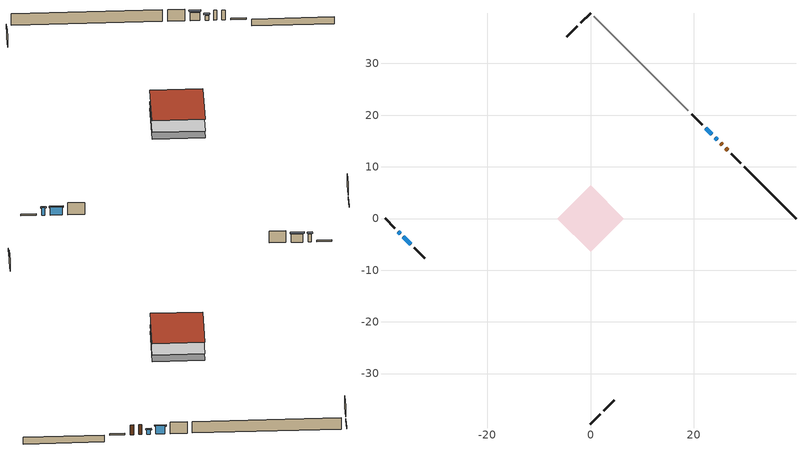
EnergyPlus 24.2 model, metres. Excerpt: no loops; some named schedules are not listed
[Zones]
conditioned space
 floor adiabatic (AdiabaticFloorConstruction): -6.43,0 0,6.43 6.43,0 0,-6.43 z0.61
 floor foundation (Slab1 construction): -6.43,0 0,6.43 6.43,0 0,-6.43 z-0.79
 wall outside (RimJoist1 construction): 0,-39.76 1.87,-37.88 / -39.76,0 -37.88,-1.87 / 0,39.76 -1.87,37.88 / 29.11,10.65 27.23,12.52 z0.61:0.91
 wall outside (AdiabaticWallConstruction 1): 26.58,13.18 26.17,13.59 / 25.51,14.24 25.2,14.56 z0.61:2.64
 wall outside (AdiabaticWallConstruction): 24.54,15.22 24.12,15.63 z0.61:1.6; -37.23,-2.53 -36.85,-2.91 z0.61:2.21; 23.47,16.29 22.32,17.44 z0.61:2.31; -36.19,-3.56 -34.75,-5 z0.61:2.29
 wall outside (Wall1 construction): 2.53,-37.23 4.59,-35.17 / -34.1,-5.66 -32.04,-7.71 / -2.53,37.23 -4.59,35.17 / 21.66,18.09 19.6,20.15 z0.61:3.05
 wall foundation (FoundationWall1 construction): 39.76,0 29.76,9.99 z-0.79:0.61
 wall adiabatic (Wall2 construction): 18.95,20.81 0.66,39.1 z0.61:3.05
 window (WindowConstruction 2): 24.54,15.22 24.13,15.63 z0.61:1.6
 window (WindowConstruction 3): -37.23,-2.53 -36.85,-2.91 z0.61:2.21
 window (WindowConstruction): 23.47,16.29 22.32,17.44 z0.61:2.31
 window (WindowConstruction 1): -36.19,-3.56 -34.76,-5 z0.61:2.29
 door (Door): 26.58,13.18 26.17,13.59 z0.61:2.64
 door (Door 1): 25.51,14.25 25.2,14.56 z0.61:2.64
 ceiling adiabatic (AdiabaticFloorConstruction): 0,-6.43 6.43,0 0,6.43 -6.43,0 z0.61
 roof outside (Roof1 construction): 0,6.43 -6.43,0 0,-6.43 6.43,0 z3.05
shading: 23.98,15.77 24.68,15.07 24.97,15.36 24.27,16.06 z1.8; -36.71,-3.05 -37.37,-2.39 -37.66,-2.68 -37,-3.34 z2.41; 22.18,17.58 23.61,16.14 23.9,16.44 22.47,17.87 z2.51; -34.61,-5.14 -36.33,-3.42 -36.62,-3.71 -34.9,-5.43 z2.49
[Building]
Building 1: Terrain=Suburbs
[Site:Location]
Montreal Intl AP_QC: Latitude {deg}=45.47; Longitude {deg}=-73.74; Time Zone {hr}=-5; Elevation {m}=36; Keep Site Location Information=Yes
[Site:GroundTemperature:Shallow]
2.07863, -0.316383, -0.508184, 0.628371, 5.19101, 9.73239, 13.6695, 16.1636, 16.3755, 14.347, 10.5102, 6.10817
[Site:WaterMainsTemperature]
Calculation Method=Schedule; Temperature Schedule=mains temperature schedule
[Material] Roughness=Rough; Thermal Absorptance=0.9
Name | Thickness {m} | Conductivity {W/m-K} | Density {kg/m3} | Specific Heat {J/kg-K} | Solar Absorptance | Visible Absorptance
asphalt or fiberglass shingles | 0.00635 | 0.162714 | 1121.4 | 1465.45 | 0.4 | 0.4
concrete 4.0 in. | 0.1016 | 1.803125 | 2242.8 | 837.4 | 0.7 | 0.7
concrete 8.0 in. | 0.2032 | 1.803125 | 2242.8 | 837.4 | 0.7 | 0.7
door material | 0.04445 | 0.188738 | 512.64 | 1214.23 | 0.7 | 0.7
door material 1 | 0.04445 | 0.0451087 | 512.64 | 1214.23 | 0.7 | 0.7
floor covering | 0.0127 | 0.0433444 | 54.468 | 1339.84 | 0.6 | 0.6
floor rigid ins; wall rigid ins | 0.512978 | 0.029427 | 32.04 | 1214.23 | 0.7 | 0.7
floor stud and cavity | 0.1397 | 1.75129 | 37.0049 | 1207.88 | 0.7 | 0.7
furniture material conditioned space 1 | 0.1524 | 0.115458 | 640.8 | 1214.23 | 0.6 | 0.6
gypsum board | 0.0127 | 0.160291 | 801 | 837.4 | 0.6 | 0.6
osb sheathing 0.5 in. | 0.0127 | 0.115458 | 512.64 | 1214.23 | 0.7 | 0.7
osb sheathing 0.5 in. 1 | 0.0127 | 0.115458 | 512.64 | 1214.23 | 0.4 | 0.4
osb sheathing 0.75 in. | 0.01905 | 0.115458 | 512.64 | 1214.23 | 0.7 | 0.7
rim joist stud and cavity | 0.0508 | 0.182071 | 50.32683 | 1063.81 | 0.6 | 0.6
roof rigid ins | 0.051816 | 0.029427 | 32.04 | 1214.23 | 0.7 | 0.7
roof stud and cavity | 0.2032 | 0.137884 | 78.34581 | 1123.46 | 0.7 | 0.7
wall stud and cavity | 0.1397 | 0.0980698 | 139.0536 | 1170.24 | 0.7 | 0.7
wall stud and cavity 1 | 0.1397 | 0.0880027 | 139.0536 | 1170.24 | 0.7 | 0.7
wall stud and cavity 2 | 0.0889 | 0.380278 | 52.3479 | 1209.89 | 0.7 | 0.7
wall stud and cavity 3 | 0.0889 | 0.391764 | 83.0341 | 1211.67 | 0.7 | 0.7
wood siding | 0.0254 | 0.102417 | 544.68 | 1172.36 | 0.4 | 0.4
wood siding 1; wood siding 2; wood siding 3 | 0.0254 | 0.102417 | 544.68 | 1172.36 | 0.7 | 0.7
[WindowMaterial:SimpleGlazingSystem]
Name | U-Factor {W/m2-K} | Solar Heat Gain Coefficient
WindowMaterial | 2.26439 | 0.37
WindowMaterial 1 | 2.126411 | 0.4
WindowMaterial 2 | 5.37309 | 0.69
WindowMaterial 3 | 2.183191 | 0.41
[Construction]
AdiabaticFloorConstruction: floor stud and cavity, floor rigid ins, osb sheathing 0.75 in., floor covering
AdiabaticWallConstruction: wood siding 2, wall rigid ins, wall stud and cavity 2, gypsum board
AdiabaticWallConstruction 1: wood siding 3, wall rigid ins, wall stud and cavity 2, gypsum board
Door: door material
Door 1: door material 1
FoundationWall1 construction: concrete 8.0 in.
furniture construction conditioned space 1: furniture material conditioned space 1
PartitionWallConstruction: gypsum board, wall stud and cavity 3, gypsum board
RimJoist1 construction: wood siding 1, rim joist stud and cavity
Roof1 construction: asphalt or fiberglass shingles, roof rigid ins, osb sheathing 0.75 in., roof stud and cavity, gypsum board
Slab1 construction: concrete 4.0 in.
Wall1 construction: wood siding, osb sheathing 0.5 in., wall stud and cavity, gypsum board
Wall2 construction: osb sheathing 0.5 in. 1, wall stud and cavity 1, gypsum board
WindowConstruction: WindowMaterial
WindowConstruction 1: WindowMaterial 1
WindowConstruction 2: WindowMaterial 2
WindowConstruction 3: WindowMaterial 3
[Zone]
conditioned space: Multiplier=1; Volume {m3}=357.4; Part of Total Floor Area=Yes
[Space]
conditioned space 1: Zone=conditioned space; Volume {m3}=357.4
[SurfaceProperty:ExposedFoundationPerimeter]
Slab1: Exposed Perimeter Calculation Method=TotalExposedPerimeter; Total Exposed Perimeter {m}=14.131
[InternalMass] Zone or ZoneList=conditioned space; Space or SpaceList=conditioned space 1
Name | Construction | Surface Area {m2}
furniture mass conditioned space 1 | furniture construction conditioned space 1 | 66.2399
partition wall mass | PartitionWallConstruction | 165.6
[Lights]
interior lighting: Zone or ZoneList or Space or SpaceList=conditioned space 1; Schedule=interior lighting schedule; Design Level Calculation Method=LightingLevel; Lighting Level {W}=343.2; Return Air Fraction=0; Fraction Radiant=0.6; Fraction Visible=0.2; Fraction Replaceable=1
[People]
occupants: Zone or ZoneList or Space or SpaceList=conditioned space 1; Number of People Schedule=occupants schedule; Number of People Calculation Method=People; Number of People=3; Fraction Radiant=0.314171; Sensible Heat Fraction=0.56303; Activity Level Schedule=occupants activity schedule; Carbon Dioxide Generation Rate {m3/s-W}=0; Enable ASHRAE 55 Comfort Warnings=No; Mean Radiant Temperature Calculation Type=EnclosureAveraged
[ElectricEquipment] Zone or ZoneList or Space or SpaceList=conditioned space 1; Design Level Calculation Method=EquipmentLevel
Name | Schedule | Design Level {W} | Fraction Latent | Fraction Radiant | Fraction Lost
clothes dryer | clothes dryer schedule | 140.772 | 0.015 | 0.081 | 0.85
clothes washer | clothes washer schedule | 32.1985 | 0.03 | 0.162 | 0.7
cooking range | cooking range schedule | 208.969 | 0.08 | 0.432 | 0.2
dishwasher | dishwasher schedule | 66.8632 | 0.3 | 0.18 | 0.4
fridge | fridge schedule | 72.9452 | 0 | 0.6 | 0
mech vent bath fan 0 | mech vent bath fan 0 schedule | 50.2 | 0 | 0 | 1
mech vent house fan | mech vent house fan schedule | 0 | 0 | 0 | 1
mech vent house fan cfis | mech vent house fan cfis schedule | 0 | 0 | 0 | 0
mech vent range fan 0 | mech vent range fan 0 schedule | 57 | 0 | 0 | 1
misc plug loads | misc plug loads schedule | 494.7 | 0.045 | 0.513 | 0.1
whole house fan | Always On Discrete | 0 | 0 | 0 | 1
[OtherEquipment] Zone or ZoneList or Space or SpaceList=conditioned space 1; Design Level Calculation Method=EquipmentLevel
Name | Fuel Type | Schedule | Design Level {W} | Fraction Latent | Fraction Radiant | Fraction Lost
clothes dryer 1 | Electricity | clothes dryer schedule | 0 | 0.015 | 0.081 | 0.85
cooking range 1 | Electricity | cooking range schedule | 0 | 0.08 | 0.432 | 0.2
general water use latent | None | general water use schedule | 59.3978 | 1 | 0 | 0
general water use sensible | None | general water use schedule | -58.539 | 0 | 0.6 | 0
mech vent house fan latent load | None | Always On Discrete | 0 | 1 | 0 | 0
mech vent house fan sensible load | None | Always On Discrete | 0 | 0 | 0 | 0
water heater energy adjustment1 | Electricity | Always On Discrete | 0.01 | 0 | 0 | 1
[ZoneInfiltration:DesignFlowRate] Zone or ZoneList or Space or SpaceList=conditioned space 1; Schedule=Always On Discrete; Design Flow Rate Calculation Method=Flow/Zone; Design Flow Rate {m3/s}=0
infil flow; natural vent flow; whole house fan flow
[AvailabilityManager:Scheduled]
central ac airloop Availability Manager: Schedule=Always On Discrete
[Foundation:Kiva]
Foundation Kiva 1: Initial Indoor Air Temperature {C}=18; Wall Height Above Grade {m}=0.609996; Wall Depth Below Slab {m}=0.2032
[Foundation:Kiva:Settings]
Soil Conductivity {W/m-K}=0.849921; Soil Density {kg/m3}=1842.3; Soil Specific Heat {J/kg-K}=418.7; Ground Solar Absorptivity=0.9; Ground Thermal Absorptivity=0.9; Ground Surface Roughness {m}=0.03; Far-Field Width {m}=40; Deep-Ground Boundary Condition=ZeroFlux; Deep-Ground Depth {m}=40; Minimum Cell Dimension {m}=0.2; Maximum Cell Growth Coefficient=3; Simulation Timestep=Timestep
[Exterior:Lights]
exterior lighting: Schedule=exterior lighting schedule; Design Level {W}=75.6
[EnergyManagementSystem:GlobalVariable]
central_ac_airloop_Fan_RTF
infil_program_Qfan
infil_program_Qinf
natural_vent_program_Qnv
natural_vent_program_Qwhf
[EnergyManagementSystem:Sensor]
Name | Output:Variable or Output:Meter Index Key | Output:Variable or Output:Meter
airflow_gain | infil flow | Infiltration Sensible Heat Gain Energy
airflow_gain_1 | natural vent flow | Infiltration Sensible Heat Gain Energy
airflow_gain_2 | whole house fan flow | Infiltration Sensible Heat Gain Energy
airflow_loss | infil flow | Infiltration Sensible Heat Loss Energy
airflow_loss_1 | natural vent flow | Infiltration Sensible Heat Loss Energy
airflow_loss_2 | whole house fan flow | Infiltration Sensible Heat Loss Energy
clg_load_cond |  | Cooling:EnergyTransfer:Zone:CONDITIONED SPACE
clg_sp_s; clg_sp_s_1 | cooling setpoint | Schedule Value
clothes_dryer_exhaust_0_sch_s | clothes dryer exhaust 0 schedule | Schedule Value
cool_season | cooling season schedule | Schedule Value
htg_load_cond |  | Heating:EnergyTransfer:Zone:CONDITIONED SPACE
htg_sp_s; htg_sp_s_1 | heating setpoint | Schedule Value
ig_ee_conv | clothes dryer | Electric Equipment Convective Heating Energy
ig_ee_conv_2 | cooking range | Electric Equipment Convective Heating Energy
ig_ee_conv_4 | fridge | Electric Equipment Convective Heating Energy
ig_ee_conv_5 | misc plug loads | Electric Equipment Convective Heating Energy
ig_ee_conv_6 | whole house fan | Electric Equipment Convective Heating Energy
ig_ee_rad | clothes dryer | Electric Equipment Radiant Heating Energy
ig_ee_rad_2 | cooking range | Electric Equipment Radiant Heating Energy
ig_ee_rad_4 | fridge | Electric Equipment Radiant Heating Energy
ig_ee_rad_5 | misc plug loads | Electric Equipment Radiant Heating Energy
ig_ee_rad_6 | whole house fan | Electric Equipment Radiant Heating Energy
ig_lgt_conv | interior lighting | Lights Convective Heating Energy
ig_lgt_rad | interior lighting | Lights Radiant Heating Energy
ig_lgt_vis | interior lighting | Lights Visible Radiation Heating Energy
ig_oe_conv | clothes dryer 1 | Other Equipment Convective Heating Energy
ig_oe_conv_1 | cooking range 1 | Other Equipment Convective Heating Energy
ig_oe_conv_2 | general water use latent | Other Equipment Convective Heating Energy
ig_oe_conv_3 | general water use sensible | Other Equipment Convective Heating Energy
ig_oe_conv_4 | water heater energy adjustment1 | Other Equipment Convective Heating Energy
ig_oe_rad | clothes dryer 1 | Other Equipment Radiant Heating Energy
ig_oe_rad_1 | cooking range 1 | Other Equipment Radiant Heating Energy
ig_oe_rad_2 | general water use latent | Other Equipment Radiant Heating Energy
ig_oe_rad_3 | general water use sensible | Other Equipment Radiant Heating Energy
ig_oe_rad_4 | water heater energy adjustment1 | Other Equipment Radiant Heating Energy
ig_ppl_conv | occupants | People Convective Heating Energy
ig_ppl_rad | occupants | People Radiant Heating Energy
im_conv | furniture mass conditioned space 1 | Surface Inside Face Convection Heat Gain Energy
im_conv_1 | partition wall mass | Surface Inside Face Convection Heat Gain Energy
im_ig | furniture mass conditioned space 1 | Surface Inside Face Internal Gains Radiation Heat Gain Energy
im_ig_1 | partition wall mass | Surface Inside Face Internal Gains Radiation Heat Gain Energy
im_lgt | furniture mass conditioned space 1 | Surface Inside Face Lights Radiation Heat Gain Energy
im_lgt_1 | partition wall mass | Surface Inside Face Lights Radiation Heat Gain Energy
im_sol | furniture mass conditioned space 1 | Surface Inside Face Solar Radiation Heat Gain Energy
im_sol_1 | partition wall mass | Surface Inside Face Solar Radiation Heat Gain Energy
im_surf | furniture mass conditioned space 1 | Surface Inside Face Net Surface Thermal Radiation Heat Gain Energy
im_surf_1 | partition wall mass | Surface Inside Face Net Surface Thermal Radiation Heat Gain Energy
mech_vent_bath_fan_0_sch_s | mech vent bath fan 0 schedule | Schedule Value
mech_vent_range_fan_0_sch_s | mech vent range fan 0 schedule | Schedule Value
mv_conv | mech vent bath fan 0 | Electric Equipment Convective Heating Energy
mv_conv_1 | mech vent house fan | Electric Equipment Convective Heating Energy
mv_conv_2 | mech vent house fan cfis | Electric Equipment Convective Heating Energy
mv_conv_3 | mech vent range fan 0 | Electric Equipment Convective Heating Energy
mv_conv_4 | mech vent house fan latent load | Other Equipment Convective Heating Energy
mv_conv_5 | mech vent house fan sensible load | Other Equipment Convective Heating Energy
mv_rad | mech vent bath fan 0 | Electric Equipment Radiant Heating Energy
mv_rad_1 | mech vent house fan | Electric Equipment Radiant Heating Energy
mv_rad_2 | mech vent house fan cfis | Electric Equipment Radiant Heating Energy
mv_rad_3 | mech vent range fan 0 | Electric Equipment Radiant Heating Energy
mv_rad_4 | mech vent house fan latent load | Other Equipment Radiant Heating Energy
mv_rad_5 | mech vent house fan sensible load | Other Equipment Radiant Heating Energy
natural_vent_s | natural vent schedule | Schedule Value
out_pb_s |  | Site Outdoor Air Barometric Pressure
out_wt_s |  | Site Outdoor Air Humidity Ratio
site_vw_s |  | Site Wind Speed
ss_back_out | Window1 | Surface Window Shortwave from Zone Back Out Window Heat Transfer Rate
ss_back_out_1 | Window2 | Surface Window Shortwave from Zone Back Out Window Heat Transfer Rate
ss_back_out_2 | Window3 | Surface Window Shortwave from Zone Back Out Window Heat Transfer Rate
ss_back_out_3 | Window5 | Surface Window Shortwave from Zone Back Out Window Heat Transfer Rate
ss_conv | Door1 | Surface Inside Face Convection Heat Gain Energy
ss_conv_1 | Door2 | Surface Inside Face Convection Heat Gain Energy
ss_conv_2 | Window1 | Surface Inside Face Convection Heat Gain Energy
ss_conv_3 | Window2 | Surface Inside Face Convection Heat Gain Energy
ss_conv_4 | Window3 | Surface Inside Face Convection Heat Gain Energy
ss_conv_5 | Window5 | Surface Inside Face Convection Heat Gain Energy
ss_ig | Door1 | Surface Inside Face Internal Gains Radiation Heat Gain Energy
ss_ig_1 | Door2 | Surface Inside Face Internal Gains Radiation Heat Gain Energy
ss_ig_2 | Window1 | Surface Inside Face Internal Gains Radiation Heat Gain Energy
ss_ig_3 | Window2 | Surface Inside Face Internal Gains Radiation Heat Gain Energy
ss_ig_4 | Window3 | Surface Inside Face Internal Gains Radiation Heat Gain Energy
ss_ig_5 | Window5 | Surface Inside Face Internal Gains Radiation Heat Gain Energy
ss_lgt | Door1 | Surface Inside Face Lights Radiation Heat Gain Energy
ss_lgt_1 | Door2 | Surface Inside Face Lights Radiation Heat Gain Energy
ss_sol | Door1 | Surface Inside Face Solar Radiation Heat Gain Energy
ss_sol_1 | Door2 | Surface Inside Face Solar Radiation Heat Gain Energy
ss_surf | Door1 | Surface Inside Face Net Surface Thermal Radiation Heat Gain Energy
ss_surf_1 | Door2 | Surface Inside Face Net Surface Thermal Radiation Heat Gain Energy
ss_surf_2 | Window1 | Surface Inside Face Net Surface Thermal Radiation Heat Gain Energy
ss_surf_3 | Window2 | Surface Inside Face Net Surface Thermal Radiation Heat Gain Energy
ss_surf_4 | Window3 | Surface Inside Face Net Surface Thermal Radiation Heat Gain Energy
ss_surf_5 | Window5 | Surface Inside Face Net Surface Thermal Radiation Heat Gain Energy
ss_trans_in | Window1 | Surface Window Transmitted Solar Radiation Rate
ss_trans_in_1 | Window2 | Surface Window Transmitted Solar Radiation Rate
ss_trans_in_2 | Window3 | Surface Window Transmitted Solar Radiation Rate
ss_trans_in_3 | Window5 | Surface Window Transmitted Solar Radiation Rate
ss_trans_out | Window1 | Surface Inside Face Initial Transmitted Diffuse Transmitted Out Window Solar Radiation Rate
ss_trans_out_1 | Window2 | Surface Inside Face Initial Transmitted Diffuse Transmitted Out Window Solar Radiation Rate
ss_trans_out_2 | Window3 | Surface Inside Face Initial Transmitted Diffuse Transmitted Out Window Solar Radiation Rate
ss_trans_out_3 | Window5 | Surface Inside Face Initial Transmitted Diffuse Transmitted Out Window Solar Radiation Rate
s_conv | FoundationWall1 | Surface Inside Face Convection Heat Gain Energy
s_conv_1 | inferred conditioned ceiling | Surface Inside Face Convection Heat Gain Energy
s_conv_10 | Wall1:225 | Surface Inside Face Convection Heat Gain Energy
s_conv_11 | Wall1:315 | Surface Inside Face Convection Heat Gain Energy
s_conv_12 | Wall1:45 | Surface Inside Face Convection Heat Gain Energy
s_conv_13 | Wall2 | Surface Inside Face Convection Heat Gain Energy
s_conv_2 | inferred conditioned floor | Surface Inside Face Convection Heat Gain Energy
s_conv_3 | RimJoist1:135 | Surface Inside Face Convection Heat Gain Energy
s_conv_4 | RimJoist1:225 | Surface Inside Face Convection Heat Gain Energy
s_conv_5 | RimJoist1:315 | Surface Inside Face Convection Heat Gain Energy
s_conv_6 | RimJoist1:45 | Surface Inside Face Convection Heat Gain Energy
s_conv_7 | Roof1 | Surface Inside Face Convection Heat Gain Energy
s_conv_8 | Slab1 | Surface Inside Face Convection Heat Gain Energy
s_conv_9 | Wall1:135 | Surface Inside Face Convection Heat Gain Energy
s_ig | FoundationWall1 | Surface Inside Face Internal Gains Radiation Heat Gain Energy
s_ig_1 | inferred conditioned ceiling | Surface Inside Face Internal Gains Radiation Heat Gain Energy
s_ig_10 | Wall1:225 | Surface Inside Face Internal Gains Radiation Heat Gain Energy
s_ig_11 | Wall1:315 | Surface Inside Face Internal Gains Radiation Heat Gain Energy
s_ig_12 | Wall1:45 | Surface Inside Face Internal Gains Radiation Heat Gain Energy
s_ig_13 | Wall2 | Surface Inside Face Internal Gains Radiation Heat Gain Energy
s_ig_2 | inferred conditioned floor | Surface Inside Face Internal Gains Radiation Heat Gain Energy
s_ig_3 | RimJoist1:135 | Surface Inside Face Internal Gains Radiation Heat Gain Energy
s_ig_4 | RimJoist1:225 | Surface Inside Face Internal Gains Radiation Heat Gain Energy
s_ig_5 | RimJoist1:315 | Surface Inside Face Internal Gains Radiation Heat Gain Energy
s_ig_6 | RimJoist1:45 | Surface Inside Face Internal Gains Radiation Heat Gain Energy
s_ig_7 | Roof1 | Surface Inside Face Internal Gains Radiation Heat Gain Energy
s_ig_8 | Slab1 | Surface Inside Face Internal Gains Radiation Heat Gain Energy
s_ig_9 | Wall1:135 | Surface Inside Face Internal Gains Radiation Heat Gain Energy
s_lgt | FoundationWall1 | Surface Inside Face Lights Radiation Heat Gain Energy
s_lgt_1 | inferred conditioned ceiling | Surface Inside Face Lights Radiation Heat Gain Energy
s_lgt_10 | Wall1:225 | Surface Inside Face Lights Radiation Heat Gain Energy
s_lgt_11 | Wall1:315 | Surface Inside Face Lights Radiation Heat Gain Energy
s_lgt_12 | Wall1:45 | Surface Inside Face Lights Radiation Heat Gain Energy
s_lgt_13 | Wall2 | Surface Inside Face Lights Radiation Heat Gain Energy
s_lgt_2 | inferred conditioned floor | Surface Inside Face Lights Radiation Heat Gain Energy
s_lgt_3 | RimJoist1:135 | Surface Inside Face Lights Radiation Heat Gain Energy
s_lgt_4 | RimJoist1:225 | Surface Inside Face Lights Radiation Heat Gain Energy
s_lgt_5 | RimJoist1:315 | Surface Inside Face Lights Radiation Heat Gain Energy
s_lgt_6 | RimJoist1:45 | Surface Inside Face Lights Radiation Heat Gain Energy
s_lgt_7 | Roof1 | Surface Inside Face Lights Radiation Heat Gain Energy
s_lgt_8 | Slab1 | Surface Inside Face Lights Radiation Heat Gain Energy
s_lgt_9 | Wall1:135 | Surface Inside Face Lights Radiation Heat Gain Energy
s_sol | FoundationWall1 | Surface Inside Face Solar Radiation Heat Gain Energy
s_sol_1 | inferred conditioned ceiling | Surface Inside Face Solar Radiation Heat Gain Energy
s_sol_10 | Wall1:225 | Surface Inside Face Solar Radiation Heat Gain Energy
s_sol_11 | Wall1:315 | Surface Inside Face Solar Radiation Heat Gain Energy
s_sol_12 | Wall1:45 | Surface Inside Face Solar Radiation Heat Gain Energy
s_sol_13 | Wall2 | Surface Inside Face Solar Radiation Heat Gain Energy
s_sol_2 | inferred conditioned floor | Surface Inside Face Solar Radiation Heat Gain Energy
s_sol_3 | RimJoist1:135 | Surface Inside Face Solar Radiation Heat Gain Energy
s_sol_4 | RimJoist1:225 | Surface Inside Face Solar Radiation Heat Gain Energy
s_sol_5 | RimJoist1:315 | Surface Inside Face Solar Radiation Heat Gain Energy
s_sol_6 | RimJoist1:45 | Surface Inside Face Solar Radiation Heat Gain Energy
s_sol_7 | Roof1 | Surface Inside Face Solar Radiation Heat Gain Energy
s_sol_8 | Slab1 | Surface Inside Face Solar Radiation Heat Gain Energy
s_sol_9 | Wall1:135 | Surface Inside Face Solar Radiation Heat Gain Energy
s_surf | FoundationWall1 | Surface Inside Face Net Surface Thermal Radiation Heat Gain Energy
s_surf_1 | inferred conditioned ceiling | Surface Inside Face Net Surface Thermal Radiation Heat Gain Energy
s_surf_10 | Wall1:225 | Surface Inside Face Net Surface Thermal Radiation Heat Gain Energy
s_surf_11 | Wall1:315 | Surface Inside Face Net Surface Thermal Radiation Heat Gain Energy
s_surf_12 | Wall1:45 | Surface Inside Face Net Surface Thermal Radiation Heat Gain Energy
s_surf_13 | Wall2 | Surface Inside Face Net Surface Thermal Radiation Heat Gain Energy
s_surf_2 | inferred conditioned floor | Surface Inside Face Net Surface Thermal Radiation Heat Gain Energy
s_surf_3 | RimJoist1:135 | Surface Inside Face Net Surface Thermal Radiation Heat Gain Energy
s_surf_4 | RimJoist1:225 | Surface Inside Face Net Surface Thermal Radiation Heat Gain Energy
s_surf_5 | RimJoist1:315 | Surface Inside Face Net Surface Thermal Radiation Heat Gain Energy
s_surf_6 | RimJoist1:45 | Surface Inside Face Net Surface Thermal Radiation Heat Gain Energy
s_surf_7 | Roof1 | Surface Inside Face Net Surface Thermal Radiation Heat Gain Energy
s_surf_8 | Slab1 | Surface Inside Face Net Surface Thermal Radiation Heat Gain Energy
s_surf_9 | Wall1:135 | Surface Inside Face Net Surface Thermal Radiation Heat Gain Energy
[EnergyManagementSystem:Actuator]
Name | Actuated Component Unique | Actuated Component Type | Actuated Component Control Type
fridge_schedule_act | fridge schedule | Schedule:Constant | Schedule Value
infil_flow_act | infil flow | Zone Infiltration | Air Exchange Flow Rate
mech_vent_house_fan_cfis_act | mech vent house fan cfis | ElectricEquipment | Electricity Rate
mech_vent_house_fan_latent_load_act | mech vent house fan latent load | OtherEquipment | Power Level
mech_vent_house_fan_sensible_load_act | mech vent house fan sensible load | OtherEquipment | Power Level
natural_vent_flow_act | natural vent flow | Zone Infiltration | Air Exchange Flow Rate
water_heater_ec_adj_act | water heater energy adjustment1 | OtherEquipment | Power Level
whole_house_fan_act | whole house fan | ElectricEquipment | Electricity Rate
whole_house_fan_flow_act | whole house fan flow | Zone Infiltration | Air Exchange Flow Rate
[EnergyManagementSystem:Program]
central_ac_supply_fan_disaggregate_program: Set central_ac_supply_fan_clg = 0; If central_ac_clg_coil_s > 0; Set central_ac_supply_fan_clg = central_ac_supply_fan_s; EndIf
